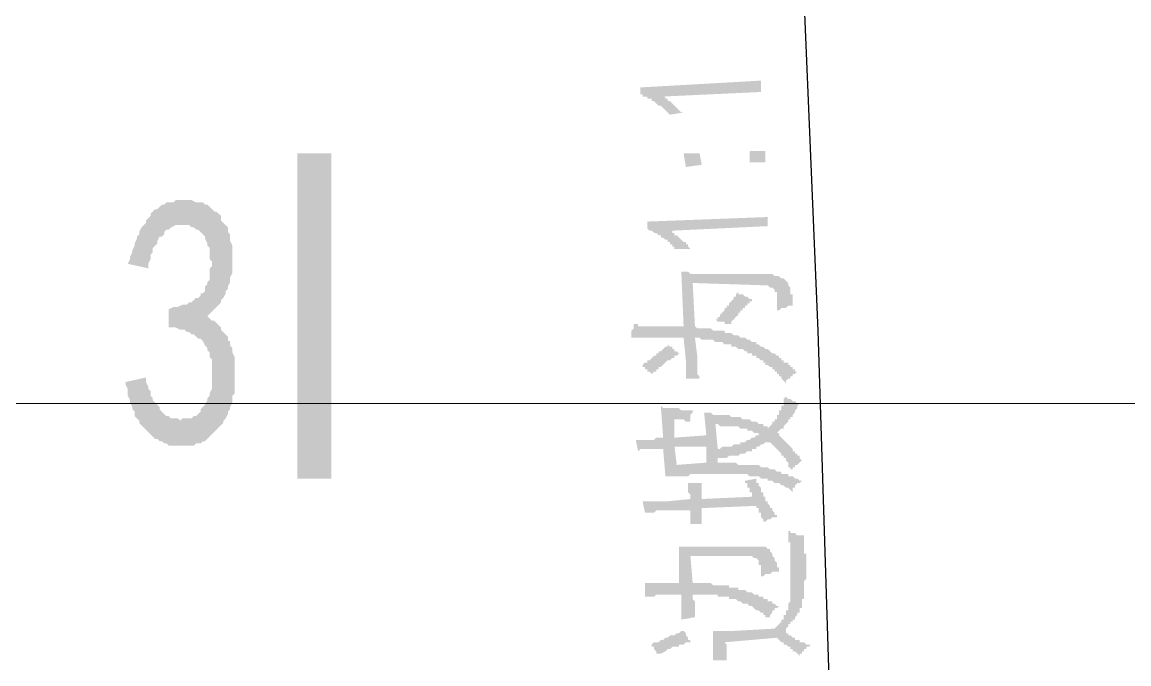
# Model space of a CAD drawing. Header units: millimetres. Extents: x 6156 to 7119, y 3162 to 3647.
# Drawn here: x 6880.12 to 6911.02, y 3513.88 to 3531.8 of the extents above; entities that cross this region are included whole.
import ezdxf

# ---------------------------------------------------------------- set-up
doc = ezdxf.new("R2010")
doc.units = ezdxf.units.MM
doc.layers.add('图层1', color=7, linetype='Continuous')
doc.layers.add('点图2', color=30, linetype='Continuous', lineweight=5)

msp = doc.modelspace()

# ---------------------------------------------------------------- hatches: boundary and pattern name
at = {"layer": '图层1', "transparency": 33554559}
for points in [[(6898.017, 3529.725), (6898.08, 3529.725), (6898.08, 3529.662), (6898.144, 3529.662), (6898.144, 3529.598), (6898.207, 3529.598), (6898.207, 3529.598), (6898.271, 3529.535), (6898.271, 3529.535), (6898.334, 3529.471), (6898.334, 3529.471), (6898.398, 3529.408), (6898.398, 3529.408), (6898.461, 3529.344), (6898.461, 3529.344), (6898.524, 3529.281), (6898.524, 3529.281), (6898.588, 3529.281), (6898.207, 3529.217), (6898.144, 3529.281), (6898.144, 3529.281), (6898.08, 3529.344), (6898.08, 3529.344), (6898.017, 3529.408), (6898.017, 3529.408), (6897.953, 3529.471), (6897.953, 3529.471), (6897.89, 3529.471), (6897.826, 3529.535), (6897.826, 3529.535), (6897.763, 3529.598), (6897.763, 3529.598), (6897.699, 3529.598), (6897.699, 3529.662), (6897.636, 3529.662), (6897.572, 3529.662), (6897.572, 3529.725), (6897.509, 3529.725), (6897.445, 3529.725), (6897.445, 3529.789), (6897.382, 3529.789), (6897.382, 3529.789), (6897.382, 3529.979), (6900.747, 3530.17), (6900.747, 3529.852)], [(6883.009, 3521.752), (6883.58, 3521.879), (6883.58, 3521.752), (6883.644, 3521.625), (6883.644, 3521.562), (6883.707, 3521.498), (6883.707, 3521.371), (6883.771, 3521.308), (6883.771, 3521.244), (6883.834, 3521.181), (6883.898, 3521.117), (6883.961, 3521.054), (6883.961, 3520.99), (6884.025, 3520.927), (6884.025, 3520.927), (6884.088, 3520.863), (6884.152, 3520.8), (6884.215, 3520.8), (6884.279, 3520.736), (6884.342, 3520.736), (6884.469, 3520.736), (6884.533, 3520.673), (6884.596, 3520.736), (6884.596, 3520.736), (6884.723, 3520.736), (6884.787, 3520.736), (6884.85, 3520.736), (6884.914, 3520.8), (6884.977, 3520.8), (6885.041, 3520.863), (6885.104, 3520.927), (6885.104, 3520.99), (6885.168, 3521.054), (6885.231, 3521.117), (6885.231, 3521.117), (6885.295, 3521.244), (6885.295, 3521.308), (6885.358, 3521.371), (6885.358, 3521.435), (6885.422, 3521.562), (6885.422, 3521.625), (6885.422, 3521.752), (6885.422, 3521.816), (6885.422, 3521.943), (6885.422, 3522.07), (6885.422, 3522.07), (6885.422, 3522.197), (6885.422, 3522.26), (6885.422, 3522.387), (6885.358, 3522.451), (6885.358, 3522.578), (6885.295, 3522.641), (6885.295, 3522.705), (6885.231, 3522.768), (6885.168, 3522.895), (6885.168, 3522.895), (6885.104, 3522.959), (6885.041, 3522.959), (6884.977, 3523.022), (6884.914, 3523.086), (6884.85, 3523.086), (6884.787, 3523.149), (6884.723, 3523.149), (6884.66, 3523.213), (6884.596, 3523.213), (6884.533, 3523.213), (6884.406, 3523.276), (6884.342, 3523.276), (6884.279, 3523.276), (6884.215, 3523.276), (6884.215, 3523.784), (6884.342, 3523.848), (6884.406, 3523.848), (6884.469, 3523.848), (6884.596, 3523.911), (6884.66, 3523.911), (6884.723, 3523.911), (6884.787, 3523.975), (6884.85, 3523.975), (6884.914, 3524.038), (6884.977, 3524.102), (6885.041, 3524.102), (6885.104, 3524.165), (6885.104, 3524.229), (6885.168, 3524.229), (6885.231, 3524.292), (6885.231, 3524.419), (6885.295, 3524.483), (6885.295, 3524.546), (6885.358, 3524.61), (6885.358, 3524.737), (6885.358, 3524.8), (6885.358, 3524.927), (6885.422, 3524.991), (6885.422, 3525.118), (6885.358, 3525.181), (6885.358, 3525.308), (6885.358, 3525.372), (6885.358, 3525.499), (6885.295, 3525.562), (6885.295, 3525.626), (6885.231, 3525.753), (6885.231, 3525.816), (6885.168, 3525.88), (6885.104, 3525.943), (6885.041, 3526.007), (6884.977, 3526.007), (6884.914, 3526.07), (6884.85, 3526.07), (6884.787, 3526.134), (6884.723, 3526.134), (6884.66, 3526.134), (6884.596, 3526.134), (6884.533, 3526.134), (6884.469, 3526.134), (6884.406, 3526.134), (6884.279, 3526.07), (6884.279, 3526.07), (6884.215, 3526.007), (6884.152, 3526.007), (6884.088, 3525.943), (6884.088, 3525.88), (6884.025, 3525.816), (6883.961, 3525.816), (6883.898, 3525.689), (6883.898, 3525.626), (6883.834, 3525.562), (6883.771, 3525.499), (6883.771, 3525.372), (6883.707, 3525.308), (6883.707, 3525.181), (6883.644, 3525.054), (6883.644, 3524.991), (6883.644, 3524.927), (6883.073, 3525.054), (6883.136, 3525.181), (6883.136, 3525.245), (6883.2, 3525.372), (6883.2, 3525.435), (6883.263, 3525.562), (6883.263, 3525.626), (6883.327, 3525.753), (6883.327, 3525.816), (6883.39, 3525.88), (6883.39, 3525.943), (6883.453, 3526.07), (6883.517, 3526.134), (6883.58, 3526.197), (6883.58, 3526.261), (6883.644, 3526.324), (6883.707, 3526.388), (6883.707, 3526.451), (6883.771, 3526.514), (6883.834, 3526.578), (6883.898, 3526.578), (6883.961, 3526.641), (6884.025, 3526.705), (6884.088, 3526.705), (6884.152, 3526.768), (6884.279, 3526.768), (6884.342, 3526.768), (6884.406, 3526.832), (6884.406, 3526.832), (6884.469, 3526.832), (6884.596, 3526.832), (6884.66, 3526.832), (6884.723, 3526.832), (6884.787, 3526.832), (6884.85, 3526.832), (6884.977, 3526.768), (6885.041, 3526.768), (6885.104, 3526.768), (6885.168, 3526.768), (6885.231, 3526.705), (6885.295, 3526.705), (6885.358, 3526.641), (6885.358, 3526.641), (6885.422, 3526.578), (6885.485, 3526.514), (6885.549, 3526.514), (6885.612, 3526.451), (6885.676, 3526.388), (6885.676, 3526.261), (6885.739, 3526.197), (6885.803, 3526.134), (6885.866, 3526.07), (6885.866, 3525.943), (6885.93, 3525.88), (6885.93, 3525.88), (6885.93, 3525.753), (6885.93, 3525.689), (6885.993, 3525.562), (6885.993, 3525.499), (6885.993, 3525.372), (6885.993, 3525.308), (6885.993, 3525.181), (6885.993, 3525.118), (6885.993, 3524.991), (6885.993, 3524.927), (6885.993, 3524.8), (6885.93, 3524.673), (6885.93, 3524.673), (6885.93, 3524.61), (6885.93, 3524.546), (6885.866, 3524.419), (6885.866, 3524.356), (6885.803, 3524.292), (6885.803, 3524.229), (6885.739, 3524.102), (6885.676, 3524.038), (6885.676, 3523.975), (6885.612, 3523.911), (6885.549, 3523.848), (6885.485, 3523.784), (6885.422, 3523.721), (6885.358, 3523.657), (6885.295, 3523.594), (6885.295, 3523.594), (6885.358, 3523.53), (6885.422, 3523.467), (6885.485, 3523.467), (6885.549, 3523.403), (6885.612, 3523.34), (6885.676, 3523.276), (6885.676, 3523.213), (6885.739, 3523.149), (6885.803, 3523.086), (6885.866, 3523.022), (6885.866, 3522.895), (6885.93, 3522.895), (6885.93, 3522.768), (6885.993, 3522.705), (6885.993, 3522.641), (6885.993, 3522.578), (6886.057, 3522.451), (6886.057, 3522.387), (6886.057, 3522.26), (6886.057, 3522.197), (6886.057, 3522.07), (6886.057, 3521.943), (6886.057, 3521.879), (6886.057, 3521.752), (6886.057, 3521.625), (6886.057, 3521.562), (6886.057, 3521.435), (6885.993, 3521.371), (6885.993, 3521.244), (6885.993, 3521.181), (6885.93, 3521.054), (6885.93, 3520.99), (6885.866, 3520.927), (6885.866, 3520.863), (6885.803, 3520.736), (6885.739, 3520.673), (6885.739, 3520.609), (6885.676, 3520.546), (6885.612, 3520.482), (6885.549, 3520.419), (6885.549, 3520.419), (6885.485, 3520.355), (6885.422, 3520.292), (6885.358, 3520.228), (6885.295, 3520.165), (6885.231, 3520.101), (6885.168, 3520.101), (6885.104, 3520.038), (6885.041, 3520.038), (6884.977, 3520.038), (6884.914, 3519.974), (6884.787, 3519.974), (6884.723, 3519.974), (6884.66, 3519.974), (6884.596, 3519.974), (6884.533, 3519.974), (6884.469, 3519.974), (6884.406, 3519.974), (6884.279, 3519.974), (6884.215, 3519.974), (6884.152, 3520.038), (6884.088, 3520.038), (6884.025, 3520.101), (6883.961, 3520.101), (6883.898, 3520.165), (6883.834, 3520.165), (6883.771, 3520.228), (6883.707, 3520.292), (6883.644, 3520.355), (6883.58, 3520.419), (6883.58, 3520.419), (6883.517, 3520.482), (6883.453, 3520.546), (6883.39, 3520.609), (6883.39, 3520.673), (6883.327, 3520.736), (6883.263, 3520.8), (6883.263, 3520.927), (6883.2, 3520.99), (6883.2, 3521.054), (6883.136, 3521.181), (6883.136, 3521.244), (6883.073, 3521.371), (6883.073, 3521.435), (6883.073, 3521.562), (6883.009, 3521.689), (6883.009, 3521.752)], [(6898.271, 3525.979), (6898.271, 3525.915), (6898.334, 3525.915), (6898.334, 3525.852), (6898.398, 3525.852), (6898.398, 3525.852), (6898.461, 3525.788), (6898.461, 3525.788), (6898.524, 3525.725), (6898.524, 3525.725), (6898.588, 3525.661), (6898.588, 3525.661), (6898.651, 3525.661), (6898.651, 3525.598), (6898.715, 3525.598), (6898.715, 3525.534), (6898.778, 3525.471), (6898.778, 3525.471), (6898.398, 3525.471), (6898.334, 3525.471), (6898.334, 3525.534), (6898.271, 3525.534), (6898.271, 3525.598), (6898.207, 3525.598), (6898.207, 3525.661), (6898.144, 3525.661), (6898.144, 3525.725), (6898.08, 3525.725), (6898.08, 3525.725), (6898.017, 3525.788), (6897.953, 3525.788), (6897.953, 3525.852), (6897.89, 3525.852), (6897.89, 3525.852), (6897.826, 3525.915), (6897.763, 3525.915), (6897.763, 3525.915), (6897.699, 3525.979), (6897.699, 3525.979), (6897.636, 3525.979), (6897.572, 3526.042), (6897.572, 3526.042), (6897.572, 3526.233), (6900.937, 3526.36), (6900.937, 3526.106)]]:
    msp.add_hatch(color=256, dxfattribs=at).paths.add_polyline_path(points)
h = msp.add_hatch(color=256, dxfattribs=at)
h.paths.add_polyline_path([(6897.191, 3523.375), (6897.191, 3523.375), (6897.255, 3523.375), (6897.318, 3523.375), (6897.318, 3523.312), (6897.382, 3523.312), (6897.445, 3523.312), (6897.508, 3523.312), (6897.572, 3523.312), (6897.572, 3523.312), (6897.635, 3523.312), (6897.699, 3523.312), (6897.762, 3523.312), (6897.762, 3523.312), (6897.826, 3523.312), (6897.826, 3523.312), (6897.889, 3523.312), (6897.953, 3523.312), (6898.016, 3523.312), (6898.016, 3523.312), (6898.08, 3523.312), (6898.143, 3523.312), (6898.207, 3523.312), (6898.27, 3523.312), (6898.27, 3523.312), (6898.334, 3523.312), (6898.397, 3523.312), (6898.461, 3523.312), (6898.524, 3523.312), (6898.588, 3523.312), (6898.524, 3524.836), (6898.588, 3524.836), (6898.588, 3524.836), (6898.651, 3524.836), (6898.715, 3524.836), (6898.778, 3524.772), (6898.842, 3524.772), (6898.905, 3524.772), (6898.905, 3524.772), (6898.969, 3524.772), (6899.032, 3524.772), (6899.032, 3524.772), (6899.096, 3524.772), (6901.064, 3524.772), (6901.128, 3524.709), (6901.128, 3524.709), (6901.191, 3524.709), (6901.255, 3524.709), (6901.255, 3524.709), (6901.318, 3524.645), (6901.382, 3524.645), (6901.382, 3524.645), (6901.445, 3524.582), (6901.445, 3524.582), (6901.445, 3524.582), (6901.509, 3524.518), (6901.509, 3524.518), (6901.509, 3524.455), (6901.509, 3524.455), (6901.509, 3524.455), (6901.572, 3524.391), (6901.572, 3524.391), (6901.572, 3524.328), (6901.572, 3524.264), (6901.572, 3524.264), (6901.572, 3524.201), (6901.636, 3524.201), (6901.636, 3524.137), (6901.636, 3524.137), (6901.636, 3524.074), (6901.636, 3524.01), (6901.636, 3524.01), (6901.636, 3523.947), (6901.636, 3523.883), (6901.636, 3523.883), (6901.572, 3523.883), (6901.509, 3523.883), (6901.445, 3523.82), (6901.445, 3523.82), (6901.382, 3523.82), (6901.318, 3523.82), (6901.255, 3523.756), (6901.255, 3523.756), (6901.191, 3523.756), (6901.191, 3523.756), (6901.191, 3523.756), (6901.191, 3523.82), (6901.191, 3523.883), (6901.191, 3523.947), (6901.191, 3524.01), (6901.191, 3524.01), (6901.191, 3524.074), (6901.191, 3524.137), (6901.191, 3524.137), (6901.191, 3524.201), (6901.191, 3524.201), (6901.191, 3524.201), (6901.191, 3524.264), (6901.128, 3524.264), (6901.128, 3524.328), (6901.128, 3524.328), (6901.128, 3524.328), (6901.128, 3524.328), (6901.064, 3524.391), (6901.064, 3524.391), (6901.001, 3524.391), (6900.937, 3524.455), (6900.937, 3524.455), (6900.874, 3524.455), (6900.81, 3524.455), (6900.81, 3524.455), (6898.842, 3524.518), (6898.905, 3523.312), (6898.969, 3523.248), (6899.032, 3523.248), (6899.096, 3523.248), (6899.096, 3523.248), (6899.159, 3523.248), (6899.223, 3523.248), (6899.286, 3523.248), (6899.35, 3523.248), (6899.35, 3523.248), (6899.413, 3523.185), (6899.477, 3523.185), (6899.54, 3523.185), (6899.604, 3523.185), (6899.604, 3523.185), (6899.667, 3523.185), (6899.731, 3523.185), (6899.731, 3523.121), (6899.794, 3523.121), (6899.858, 3523.121), (6899.921, 3523.121), (6899.921, 3523.121), (6899.985, 3523.058), (6900.048, 3523.058), (6900.048, 3523.058), (6900.112, 3523.058), (6900.175, 3522.994), (6900.239, 3522.994), (6900.239, 3522.994), (6900.302, 3522.994), (6900.366, 3522.931), (6900.366, 3522.931), (6900.429, 3522.931), (6900.429, 3522.931), (6900.493, 3522.867), (6900.493, 3522.867), (6900.556, 3522.867), (6900.62, 3522.867), (6900.62, 3522.804), (6900.683, 3522.804), (6900.683, 3522.804), (6900.747, 3522.74), (6900.81, 3522.74), (6900.81, 3522.74), (6900.874, 3522.677), (6900.874, 3522.677), (6900.937, 3522.677), (6901.001, 3522.613), (6901.001, 3522.613), (6901.064, 3522.55), (6901.064, 3522.55), (6901.128, 3522.55), (6901.191, 3522.486), (6901.191, 3522.486), (6901.255, 3522.486), (6901.255, 3522.423), (6901.318, 3522.423), (6901.318, 3522.359), (6901.382, 3522.359), (6901.382, 3522.296), (6901.445, 3522.296), (6901.509, 3522.296), (6901.509, 3522.232), (6901.572, 3522.232), (6901.572, 3522.169), (6901.636, 3522.169), (6901.636, 3522.105), (6901.699, 3522.105), (6901.699, 3522.042), (6901.763, 3522.042), (6901.763, 3522.042), (6901.699, 3521.978), (6901.636, 3521.978), (6901.636, 3521.915), (6901.572, 3521.915), (6901.572, 3521.851), (6901.509, 3521.851), (6901.509, 3521.851), (6901.445, 3521.788), (6901.445, 3521.788), (6901.445, 3521.724), (6901.445, 3521.724), (6901.382, 3521.788), (6901.382, 3521.788), (6901.318, 3521.851), (6901.318, 3521.851), (6901.318, 3521.915), (6901.255, 3521.915), (6901.255, 3521.978), (6901.191, 3521.978), (6901.191, 3522.042), (6901.128, 3522.042), (6901.128, 3522.042), (6901.128, 3522.105), (6901.064, 3522.105), (6901.064, 3522.169), (6901.001, 3522.169), (6900.937, 3522.232), (6900.937, 3522.232), (6900.874, 3522.232), (6900.874, 3522.296), (6900.81, 3522.296), (6900.81, 3522.359), (6900.747, 3522.359), (6900.747, 3522.359), (6900.683, 3522.423), (6900.62, 3522.423), (6900.62, 3522.486), (6900.556, 3522.486), (6900.493, 3522.486), (6900.493, 3522.55), (6900.429, 3522.55), (6900.366, 3522.55), (6900.366, 3522.613), (6900.302, 3522.613), (6900.302, 3522.613), (6900.239, 3522.677), (6900.175, 3522.677), (6900.175, 3522.677), (6900.112, 3522.677), (6900.048, 3522.74), (6900.048, 3522.74), (6899.985, 3522.74), (6899.921, 3522.74), (6899.921, 3522.804), (6899.858, 3522.804), (6899.794, 3522.804), (6899.794, 3522.804), (6899.731, 3522.804), (6899.667, 3522.867), (6899.604, 3522.867), (6899.604, 3522.867), (6899.54, 3522.867), (6899.477, 3522.867), (6899.413, 3522.931), (6899.413, 3522.931), (6899.35, 3522.931), (6899.286, 3522.931), (6899.223, 3522.931), (6899.159, 3522.931), (6899.159, 3522.931), (6899.096, 3522.931), (6899.032, 3522.994), (6898.969, 3522.994), (6898.905, 3522.994), (6898.969, 3522.486), (6898.969, 3522.486), (6898.969, 3522.423), (6898.969, 3522.423), (6898.969, 3522.359), (6898.969, 3522.359), (6898.969, 3522.296), (6898.969, 3522.232), (6898.969, 3522.232), (6898.969, 3522.169), (6898.969, 3522.169), (6898.969, 3522.105), (6898.969, 3522.042), (6898.969, 3522.042), (6898.969, 3521.978), (6899.032, 3521.915), (6899.032, 3521.915), (6899.032, 3521.851), (6899.032, 3521.851), (6898.651, 3521.851), (6898.651, 3521.851), (6898.651, 3521.915), (6898.651, 3521.978), (6898.651, 3522.042), (6898.651, 3522.042), (6898.651, 3522.105), (6898.651, 3522.169), (6898.651, 3522.169), (6898.651, 3522.232), (6898.651, 3522.232), (6898.651, 3522.296), (6898.651, 3522.296), (6898.651, 3522.359), (6898.651, 3522.359), (6898.651, 3522.359), (6898.588, 3522.994), (6898.524, 3522.994), (6898.524, 3522.994), (6898.461, 3522.994), (6898.397, 3522.994), (6898.334, 3522.994), (6898.334, 3522.994), (6898.27, 3522.994), (6898.207, 3522.994), (6898.143, 3522.994), (6898.143, 3522.994), (6898.08, 3522.994), (6898.016, 3522.994), (6897.953, 3522.994), (6897.953, 3522.994), (6897.889, 3522.994), (6897.826, 3522.994), (6897.762, 3522.994), (6897.699, 3522.994), (6897.699, 3522.994), (6897.635, 3522.994), (6897.572, 3522.994), (6897.508, 3522.994), (6897.445, 3522.994), (6897.445, 3522.994), (6897.382, 3522.994), (6897.318, 3522.994), (6897.255, 3522.994), (6897.191, 3522.994), (6897.128, 3522.994), (6897.128, 3522.994), (6897.128, 3523.058), (6897.128, 3523.058), (6897.128, 3523.121), (6897.128, 3523.121), (6897.128, 3523.185), (6897.191, 3523.248), (6897.191, 3523.248), (6897.191, 3523.312), (6897.191, 3523.312), (6897.191, 3523.375), (6897.191, 3523.375)], flags=0)
h.paths.add_polyline_path([(6899.477, 3523.502), (6899.54, 3523.502), (6899.54, 3523.566), (6899.604, 3523.566), (6899.604, 3523.629), (6899.604, 3523.629), (6899.667, 3523.693), (6899.667, 3523.693), (6899.731, 3523.756), (6899.731, 3523.756), (6899.731, 3523.82), (6899.794, 3523.82), (6899.794, 3523.883), (6899.858, 3523.883), (6899.858, 3523.947), (6899.858, 3523.947), (6899.921, 3524.01), (6899.921, 3524.01), (6899.985, 3524.074), (6899.985, 3524.074), (6899.985, 3524.137), (6900.048, 3524.137), (6900.048, 3524.201), (6900.112, 3524.264), (6900.112, 3524.264), (6900.112, 3524.201), (6900.175, 3524.201), (6900.175, 3524.201), (6900.239, 3524.201), (6900.302, 3524.137), (6900.302, 3524.137), (6900.366, 3524.137), (6900.429, 3524.074), (6900.493, 3524.074), (6900.493, 3524.074), (6900.493, 3524.01), (6900.429, 3524.01), (6900.429, 3523.947), (6900.366, 3523.947), (6900.366, 3523.883), (6900.302, 3523.883), (6900.302, 3523.82), (6900.239, 3523.82), (6900.239, 3523.756), (6900.175, 3523.756), (6900.175, 3523.693), (6900.112, 3523.693), (6900.112, 3523.629), (6900.112, 3523.629), (6900.048, 3523.566), (6900.048, 3523.566), (6899.985, 3523.502), (6899.985, 3523.502), (6899.921, 3523.439), (6899.921, 3523.439), (6899.921, 3523.375), (6899.858, 3523.375), (6899.858, 3523.375), (6899.794, 3523.375), (6899.731, 3523.375), (6899.731, 3523.439), (6899.667, 3523.439), (6899.604, 3523.439), (6899.604, 3523.439), (6899.54, 3523.439), (6899.477, 3523.502), (6899.477, 3523.502)], flags=0)
h.paths.add_polyline_path([(6897.699, 3521.978), (6897.699, 3521.978), (6897.635, 3522.042), (6897.572, 3522.042), (6897.572, 3522.105), (6897.508, 3522.105), (6897.508, 3522.169), (6897.445, 3522.169), (6897.445, 3522.169), (6897.445, 3522.169), (6897.445, 3522.232), (6897.508, 3522.296), (6897.572, 3522.296), (6897.572, 3522.359), (6897.635, 3522.359), (6897.699, 3522.423), (6897.699, 3522.423), (6897.762, 3522.486), (6897.826, 3522.486), (6897.826, 3522.55), (6897.889, 3522.55), (6897.889, 3522.613), (6897.953, 3522.613), (6897.953, 3522.613), (6898.016, 3522.677), (6898.016, 3522.677), (6898.08, 3522.74), (6898.08, 3522.74), (6898.08, 3522.74), (6898.143, 3522.74), (6898.143, 3522.804), (6898.143, 3522.804), (6898.207, 3522.74), (6898.207, 3522.74), (6898.27, 3522.74), (6898.27, 3522.677), (6898.334, 3522.677), (6898.334, 3522.613), (6898.397, 3522.613), (6898.461, 3522.55), (6898.461, 3522.55), (6898.461, 3522.55), (6898.397, 3522.486), (6898.397, 3522.486), (6898.334, 3522.486), (6898.334, 3522.423), (6898.27, 3522.423), (6898.27, 3522.423), (6898.207, 3522.359), (6898.207, 3522.359), (6898.143, 3522.359), (6898.08, 3522.296), (6898.08, 3522.296), (6898.016, 3522.232), (6898.016, 3522.232), (6897.953, 3522.169), (6897.889, 3522.169), (6897.889, 3522.105), (6897.826, 3522.105), (6897.826, 3522.042), (6897.762, 3522.042), (6897.699, 3521.978), (6897.699, 3521.978)], flags=0)
h = msp.add_hatch(color=256, dxfattribs=at)
h.paths.add_polyline_path([(6901.636, 3518.676), (6901.572, 3518.74), (6901.572, 3518.74), (6901.509, 3518.803), (6901.445, 3518.803), (6901.445, 3518.803), (6901.382, 3518.867), (6901.318, 3518.867), (6901.318, 3518.867), (6901.255, 3518.93), (6901.255, 3518.93), (6901.191, 3518.93), (6901.128, 3518.93), (6901.064, 3518.994), (6901.064, 3518.994), (6901.001, 3518.994), (6901.001, 3518.994), (6900.937, 3518.994), (6900.937, 3519.057), (6900.874, 3519.057), (6900.811, 3519.057), (6900.811, 3519.057), (6900.747, 3519.057), (6900.684, 3519.121), (6900.62, 3519.121), (6900.62, 3519.121), (6900.557, 3519.121), (6900.493, 3519.121), (6900.43, 3519.121), (6900.366, 3519.184), (6900.366, 3519.184), (6900.303, 3519.184), (6900.239, 3519.184), (6900.239, 3519.184), (6900.176, 3519.184), (6900.112, 3519.184), (6900.112, 3519.184), (6900.049, 3519.184), (6899.985, 3519.184), (6899.985, 3519.184), (6899.922, 3519.184), (6899.858, 3519.184), (6899.858, 3519.184), (6899.795, 3519.184), (6899.731, 3519.184), (6899.668, 3519.184), (6899.604, 3519.184), (6899.604, 3519.184), (6899.541, 3519.184), (6899.477, 3519.184), (6899.414, 3519.184), (6899.35, 3519.184), (6899.287, 3519.184), (6899.223, 3519.184), (6899.16, 3519.184), (6899.16, 3519.184), (6899.096, 3519.184), (6899.033, 3519.184), (6898.969, 3519.184), (6898.906, 3519.184), (6898.842, 3519.184), (6898.779, 3519.184), (6898.715, 3519.121), (6898.652, 3519.121), (6898.588, 3519.121), (6898.525, 3519.121), (6898.525, 3519.121), (6898.461, 3519.121), (6898.398, 3519.121), (6898.334, 3519.121), (6898.334, 3519.121), (6898.271, 3519.121), (6898.207, 3519.121), (6898.207, 3519.121), (6898.144, 3519.121), (6898.144, 3519.121), (6898.08, 3519.121), (6898.08, 3519.121), (6898.017, 3519.883), (6897.953, 3519.883), (6897.89, 3519.883), (6897.826, 3519.883), (6897.763, 3519.883), (6897.699, 3519.883), (6897.636, 3519.883), (6897.636, 3519.883), (6897.572, 3519.883), (6897.509, 3519.883), (6897.445, 3519.883), (6897.445, 3519.883), (6897.382, 3519.883), (6897.382, 3519.883), (6897.318, 3519.819), (6897.318, 3519.819), (6897.255, 3520.137), (6897.318, 3520.137), (6897.318, 3520.137), (6897.382, 3520.137), (6897.445, 3520.137), (6897.445, 3520.137), (6897.509, 3520.137), (6897.572, 3520.137), (6897.636, 3520.137), (6897.636, 3520.137), (6897.699, 3520.137), (6897.763, 3520.137), (6897.826, 3520.2), (6897.89, 3520.2), (6897.953, 3520.2), (6898.017, 3520.2), (6897.953, 3521.089), (6898.017, 3521.026), (6898.08, 3521.026), (6898.144, 3521.026), (6898.207, 3521.026), (6898.271, 3521.026), (6898.334, 3521.026), (6898.398, 3521.026), (6898.461, 3521.026), (6898.461, 3521.026), (6898.525, 3520.962), (6898.588, 3520.962), (6898.588, 3520.962), (6898.652, 3520.962), (6898.715, 3520.962), (6898.715, 3520.962), (6898.779, 3520.962), (6898.842, 3520.962), (6898.842, 3520.962), (6898.842, 3520.899), (6898.842, 3520.899), (6898.779, 3520.835), (6898.779, 3520.835), (6898.779, 3520.772), (6898.779, 3520.708), (6898.779, 3520.708), (6898.779, 3520.645), (6898.779, 3520.645), (6898.715, 3520.645), (6898.715, 3520.645), (6898.652, 3520.645), (6898.588, 3520.708), (6898.525, 3520.708), (6898.461, 3520.708), (6898.461, 3520.708), (6898.398, 3520.708), (6898.334, 3520.708), (6898.334, 3520.708), (6898.334, 3520.2), (6899.223, 3520.264), (6899.16, 3520.899), (6899.223, 3520.899), (6899.287, 3520.899), (6899.35, 3520.899), (6899.414, 3520.835), (6899.414, 3520.835), (6899.477, 3520.835), (6899.541, 3520.835), (6899.604, 3520.835), (6899.668, 3520.835), (6899.731, 3520.835), (6899.731, 3520.835), (6899.795, 3520.835), (6899.858, 3520.835), (6899.922, 3520.772), (6899.922, 3520.772), (6899.985, 3520.772), (6900.049, 3520.772), (6900.049, 3520.772), (6900.112, 3520.772), (6900.176, 3520.772), (6900.176, 3520.772), (6900.176, 3520.772), (6900.239, 3520.708), (6900.303, 3520.708), (6900.366, 3520.708), (6900.366, 3520.708), (6900.43, 3520.708), (6900.493, 3520.645), (6900.557, 3520.645), (6900.557, 3520.645), (6900.62, 3520.645), (6900.684, 3520.581), (6900.684, 3520.581), (6900.747, 3520.581), (6900.811, 3520.581), (6900.811, 3520.518), (6900.874, 3520.518), (6900.937, 3520.518), (6900.937, 3520.454), (6901.001, 3520.518), (6901.001, 3520.518), (6901.064, 3520.581), (6901.064, 3520.581), (6901.064, 3520.645), (6901.128, 3520.645), (6901.128, 3520.708), (6901.191, 3520.708), (6901.191, 3520.772), (6901.191, 3520.835), (6901.255, 3520.835), (6901.255, 3520.899), (6901.255, 3520.899), (6901.255, 3520.962), (6901.318, 3520.962), (6901.318, 3521.026), (6901.318, 3521.026), (6901.318, 3521.089), (6901.382, 3521.089), (6901.382, 3521.153), (6901.382, 3521.153), (6901.382, 3521.216), (6901.382, 3521.28), (6901.382, 3521.28), (6901.445, 3521.343), (6901.445, 3521.343), (6901.445, 3521.343), (6901.509, 3521.28), (6901.509, 3521.28), (6901.572, 3521.28), (6901.636, 3521.216), (6901.636, 3521.216), (6901.699, 3521.216), (6901.763, 3521.153), (6901.763, 3521.153), (6901.826, 3521.153), (6901.763, 3521.089), (6901.763, 3521.089), (6901.763, 3521.026), (6901.763, 3521.026), (6901.699, 3520.962), (6901.699, 3520.962), (6901.699, 3520.899), (6901.636, 3520.835), (6901.636, 3520.835), (6901.636, 3520.772), (6901.572, 3520.772), (6901.572, 3520.708), (6901.572, 3520.708), (6901.509, 3520.708), (6901.509, 3520.645), (6901.509, 3520.645), (6901.445, 3520.581), (6901.445, 3520.581), (6901.382, 3520.518), (6901.382, 3520.518), (6901.382, 3520.454), (6901.318, 3520.454), (6901.255, 3520.391), (6901.255, 3520.391), (6901.191, 3520.327), (6901.191, 3520.327), (6901.255, 3520.327), (6901.255, 3520.264), (6901.255, 3520.264), (6901.318, 3520.2), (6901.318, 3520.2), (6901.382, 3520.137), (6901.382, 3520.137), (6901.445, 3520.073), (6901.445, 3520.073), (6901.509, 3520.01), (6901.509, 3520.01), (6901.509, 3520.01), (6901.572, 3519.946), (6901.572, 3519.946), (6901.636, 3519.883), (6901.636, 3519.883), (6901.636, 3519.819), (6901.699, 3519.819), (6901.699, 3519.756), (6901.763, 3519.756), (6901.763, 3519.692), (6901.826, 3519.692), (6901.826, 3519.629), (6901.826, 3519.629), (6901.89, 3519.565), (6901.89, 3519.565), (6901.826, 3519.502), (6901.826, 3519.502), (6901.763, 3519.438), (6901.763, 3519.438), (6901.699, 3519.438), (6901.699, 3519.375), (6901.636, 3519.375), (6901.636, 3519.311), (6901.572, 3519.311), (6901.572, 3519.311), (6901.572, 3519.375), (6901.509, 3519.375), (6901.509, 3519.438), (6901.509, 3519.502), (6901.509, 3519.502), (6901.445, 3519.565), (6901.445, 3519.565), (6901.445, 3519.629), (6901.382, 3519.629), (6901.382, 3519.692), (6901.318, 3519.692), (6901.318, 3519.756), (6901.318, 3519.756), (6901.255, 3519.819), (6901.255, 3519.819), (6901.255, 3519.819), (6901.191, 3519.883), (6901.191, 3519.883), (6901.128, 3519.946), (6901.128, 3519.946), (6901.064, 3520.01), (6901.064, 3520.01), (6901.001, 3520.073), (6901.001, 3520.073), (6900.937, 3520.073), (6900.937, 3520.137), (6900.937, 3520.073), (6900.874, 3520.073), (6900.874, 3520.073), (6900.811, 3520.01), (6900.811, 3520.01), (6900.747, 3520.01), (6900.684, 3519.946), (6900.684, 3519.946), (6900.62, 3519.946), (6900.62, 3519.883), (6900.557, 3519.883), (6900.493, 3519.883), (6900.493, 3519.819), (6900.43, 3519.819), (6900.366, 3519.819), (6900.366, 3519.819), (6900.303, 3519.756), (6900.239, 3519.756), (6900.176, 3519.756), (6900.176, 3519.756), (6900.112, 3519.692), (6900.049, 3519.692), (6899.985, 3519.692), (6899.985, 3519.692), (6899.922, 3519.692), (6899.858, 3519.692), (6899.795, 3519.629), (6899.731, 3519.629), (6899.668, 3519.629), (6899.668, 3519.629), (6899.604, 3519.629), (6899.541, 3519.629), (6899.541, 3519.502), (6899.604, 3519.502), (6899.668, 3519.502), (6899.731, 3519.502), (6899.795, 3519.502), (6899.858, 3519.502), (6899.922, 3519.502), (6899.985, 3519.502), (6900.049, 3519.502), (6900.049, 3519.502), (6900.112, 3519.438), (6900.176, 3519.438), (6900.239, 3519.438), (6900.303, 3519.438), (6900.303, 3519.438), (6900.366, 3519.438), (6900.43, 3519.438), (6900.493, 3519.438), (6900.493, 3519.438), (6900.557, 3519.438), (6900.62, 3519.438), (6900.684, 3519.438), (6900.684, 3519.438), (6900.747, 3519.375), (6900.811, 3519.375), (6900.811, 3519.375), (6900.874, 3519.375), (6900.874, 3519.375), (6900.937, 3519.375), (6900.937, 3519.375), (6901.001, 3519.311), (6901.064, 3519.311), (6901.128, 3519.311), (6901.128, 3519.311), (6901.191, 3519.248), (6901.255, 3519.248), (6901.318, 3519.248), (6901.318, 3519.184), (6901.382, 3519.184), (6901.445, 3519.184), (6901.509, 3519.184), (6901.509, 3519.121), (6901.572, 3519.121), (6901.636, 3519.121), (6901.636, 3519.121), (6901.699, 3519.057), (6901.699, 3519.057), (6901.763, 3519.057), (6901.826, 3518.994), (6901.826, 3518.994), (6901.89, 3518.994), (6901.826, 3518.93), (6901.763, 3518.93), (6901.763, 3518.93), (6901.699, 3518.867), (6901.699, 3518.867), (6901.699, 3518.803), (6901.636, 3518.803), (6901.636, 3518.74), (6901.636, 3518.676), (6901.636, 3518.676)], flags=0)
h.paths.add_polyline_path([(6897.445, 3518.422), (6897.509, 3518.422), (6897.572, 3518.422), (6897.636, 3518.422), (6897.699, 3518.422), (6897.763, 3518.422), (6897.826, 3518.422), (6897.89, 3518.422), (6897.89, 3518.422), (6897.953, 3518.422), (6898.017, 3518.422), (6898.017, 3518.422), (6898.08, 3518.422), (6898.144, 3518.422), (6898.144, 3518.422), (6898.779, 3518.486), (6898.779, 3518.486), (6898.779, 3518.549), (6898.779, 3518.549), (6898.779, 3518.613), (6898.779, 3518.613), (6898.715, 3518.676), (6898.715, 3518.74), (6898.715, 3518.74), (6898.715, 3518.803), (6898.715, 3518.803), (6898.715, 3518.867), (6898.715, 3518.93), (6898.715, 3518.93), (6899.096, 3518.93), (6899.096, 3518.867), (6899.096, 3518.867), (6899.096, 3518.803), (6899.096, 3518.803), (6899.096, 3518.74), (6899.096, 3518.676), (6899.096, 3518.676), (6899.096, 3518.613), (6899.096, 3518.613), (6899.096, 3518.549), (6899.096, 3518.486), (6899.096, 3518.486), (6899.096, 3518.486), (6900.493, 3518.549), (6900.493, 3518.613), (6900.493, 3518.613), (6900.493, 3518.676), (6900.43, 3518.676), (6900.43, 3518.74), (6900.43, 3518.74), (6900.43, 3518.803), (6900.366, 3518.803), (6900.366, 3518.867), (6900.366, 3518.93), (6900.303, 3518.93), (6900.303, 3518.994), (6900.303, 3518.994), (6900.303, 3518.994), (6900.62, 3519.057), (6900.62, 3518.994), (6900.62, 3518.93), (6900.684, 3518.93), (6900.684, 3518.867), (6900.684, 3518.867), (6900.747, 3518.803), (6900.747, 3518.803), (6900.747, 3518.74), (6900.747, 3518.676), (6900.811, 3518.676), (6900.811, 3518.613), (6900.811, 3518.613), (6900.811, 3518.549), (6900.874, 3518.549), (6900.874, 3518.486), (6900.874, 3518.486), (6900.874, 3518.422), (6900.937, 3518.422), (6900.937, 3518.359), (6900.937, 3518.359), (6901.001, 3518.295), (6901.001, 3518.295), (6901.001, 3518.232), (6901.064, 3518.232), (6901.064, 3518.168), (6901.064, 3518.168), (6901.128, 3518.105), (6901.128, 3518.105), (6901.128, 3518.041), (6901.191, 3518.041), (6901.191, 3517.978), (6901.128, 3517.978), (6901.128, 3517.978), (6901.064, 3517.978), (6901.001, 3517.914), (6900.937, 3517.914), (6900.937, 3517.914), (6900.874, 3517.851), (6900.811, 3517.851), (6900.811, 3517.851), (6900.811, 3517.851), (6900.811, 3517.914), (6900.811, 3517.914), (6900.747, 3517.978), (6900.747, 3517.978), (6900.747, 3518.041), (6900.747, 3518.041), (6900.747, 3518.105), (6900.684, 3518.105), (6900.684, 3518.168), (6900.684, 3518.232), (6900.62, 3518.232), (6900.62, 3518.295), (6900.62, 3518.295), (6899.096, 3518.232), (6899.096, 3518.168), (6899.096, 3518.168), (6899.096, 3518.105), (6899.096, 3518.041), (6899.096, 3518.041), (6899.096, 3517.978), (6899.096, 3517.978), (6899.096, 3517.914), (6899.096, 3517.851), (6899.096, 3517.851), (6899.096, 3517.787), (6899.16, 3517.787), (6898.779, 3517.787), (6898.779, 3517.787), (6898.779, 3517.851), (6898.779, 3517.851), (6898.779, 3517.914), (6898.779, 3517.914), (6898.779, 3517.978), (6898.779, 3518.041), (6898.779, 3518.041), (6898.779, 3518.105), (6898.779, 3518.168), (6898.779, 3518.168), (6898.779, 3518.168), (6898.144, 3518.168), (6898.144, 3518.168), (6898.08, 3518.168), (6898.08, 3518.168), (6898.017, 3518.168), (6897.953, 3518.168), (6897.89, 3518.168), (6897.89, 3518.168), (6897.826, 3518.168), (6897.763, 3518.105), (6897.699, 3518.105), (6897.636, 3518.105), (6897.572, 3518.105), (6897.509, 3518.105), (6897.509, 3518.105)], flags=0)
h.paths.add_polyline_path([(6899.541, 3519.883), (6899.604, 3519.883), (6899.668, 3519.946), (6899.668, 3519.946), (6899.731, 3519.946), (6899.795, 3519.946), (6899.858, 3519.946), (6899.922, 3519.946), (6899.985, 3520.01), (6899.985, 3520.01), (6900.049, 3520.01), (6900.112, 3520.01), (6900.176, 3520.01), (6900.176, 3520.073), (6900.239, 3520.073), (6900.303, 3520.073), (6900.303, 3520.073), (6900.366, 3520.137), (6900.43, 3520.137), (6900.43, 3520.137), (6900.493, 3520.2), (6900.493, 3520.2), (6900.557, 3520.2), (6900.62, 3520.264), (6900.62, 3520.264), (6900.684, 3520.264), (6900.684, 3520.327), (6900.62, 3520.327), (6900.62, 3520.327), (6900.557, 3520.327), (6900.493, 3520.391), (6900.493, 3520.391), (6900.43, 3520.391), (6900.366, 3520.391), (6900.366, 3520.454), (6900.303, 3520.454), (6900.239, 3520.454), (6900.176, 3520.454), (6900.176, 3520.454), (6900.112, 3520.518), (6900.049, 3520.518), (6900.049, 3520.518), (6899.985, 3520.518), (6899.922, 3520.518), (6899.858, 3520.518), (6899.858, 3520.518), (6899.795, 3520.518), (6899.731, 3520.518), (6899.668, 3520.518), (6899.604, 3520.518), (6899.541, 3520.581), (6899.541, 3520.581), (6899.477, 3520.581)], flags=0)
h.paths.add_polyline_path([(6899.223, 3519.946), (6898.334, 3519.946), (6898.398, 3519.438), (6899.223, 3519.502)], flags=0)
h = msp.add_hatch(color=256, dxfattribs=at)
h.paths.add_polyline_path([(6898.524, 3515.819), (6898.461, 3515.819), (6898.398, 3515.819), (6898.334, 3515.819), (6898.271, 3515.819), (6898.207, 3515.819), (6898.144, 3515.819), (6898.08, 3515.819), (6898.08, 3515.819), (6898.017, 3515.819), (6897.953, 3515.819), (6897.89, 3515.819), (6897.826, 3515.819), (6897.826, 3515.819), (6897.763, 3515.755), (6897.699, 3515.755), (6897.636, 3515.755), (6897.636, 3515.755), (6897.572, 3515.755), (6897.572, 3515.755), (6897.509, 3515.755), (6897.509, 3515.755), (6897.509, 3515.819), (6897.509, 3515.882), (6897.509, 3515.882), (6897.509, 3515.946), (6897.509, 3515.946), (6897.509, 3516.009), (6897.509, 3516.073), (6897.509, 3516.073), (6897.509, 3516.136), (6897.509, 3516.136), (6897.572, 3516.136), (6897.572, 3516.136), (6897.636, 3516.136), (6897.636, 3516.136), (6897.699, 3516.136), (6897.763, 3516.136), (6897.763, 3516.136), (6897.826, 3516.136), (6897.89, 3516.136), (6897.953, 3516.136), (6897.953, 3516.136), (6898.017, 3516.136), (6898.08, 3516.136), (6898.144, 3516.136), (6898.207, 3516.136), (6898.271, 3516.136), (6898.334, 3516.136), (6898.398, 3516.136), (6898.461, 3516.136), (6898.461, 3516.136), (6898.461, 3517.152), (6898.461, 3517.152), (6898.524, 3517.152), (6898.588, 3517.152), (6898.651, 3517.152), (6898.715, 3517.152), (6898.715, 3517.152), (6898.778, 3517.152), (6898.842, 3517.152), (6898.905, 3517.152), (6898.905, 3517.152), (6898.969, 3517.152), (6899.032, 3517.152), (6899.096, 3517.152), (6899.096, 3517.152), (6900.62, 3517.152), (6900.683, 3517.152), (6900.747, 3517.152), (6900.81, 3517.152), (6900.81, 3517.152), (6900.874, 3517.152), (6900.937, 3517.089), (6900.937, 3517.089), (6901.001, 3517.089), (6901.001, 3517.025), (6901.001, 3517.025), (6901.064, 3516.962), (6901.064, 3516.962), (6901.064, 3516.898), (6901.064, 3516.898), (6901.128, 3516.835), (6901.128, 3516.835), (6901.128, 3516.771), (6901.128, 3516.771), (6901.191, 3516.708), (6901.191, 3516.644), (6901.191, 3516.644), (6901.191, 3516.581), (6901.255, 3516.581), (6901.255, 3516.517), (6901.255, 3516.517), (6901.255, 3516.454), (6901.191, 3516.454), (6901.191, 3516.454), (6901.128, 3516.454), (6901.064, 3516.454), (6901.064, 3516.454), (6901.001, 3516.39), (6900.937, 3516.39), (6900.937, 3516.39), (6900.874, 3516.39), (6900.81, 3516.327), (6900.747, 3516.327), (6900.747, 3516.327), (6900.747, 3516.39), (6900.747, 3516.39), (6900.747, 3516.454), (6900.747, 3516.517), (6900.747, 3516.517), (6900.747, 3516.581), (6900.747, 3516.644), (6900.683, 3516.644), (6900.683, 3516.708), (6900.683, 3516.708), (6900.683, 3516.771), (6900.683, 3516.771), (6900.683, 3516.771), (6900.62, 3516.835), (6900.62, 3516.835), (6900.556, 3516.835), (6900.556, 3516.835), (6900.493, 3516.898), (6900.429, 3516.898), (6900.429, 3516.898), (6898.778, 3516.898), (6898.842, 3516.136), (6898.905, 3516.136), (6898.969, 3516.136), (6899.032, 3516.136), (6899.096, 3516.136), (6899.159, 3516.136), (6899.159, 3516.136), (6899.223, 3516.136), (6899.286, 3516.136), (6899.35, 3516.136), (6899.413, 3516.073), (6899.477, 3516.073), (6899.477, 3516.073), (6899.54, 3516.073), (6899.604, 3516.073), (6899.667, 3516.073), (6899.667, 3516.073), (6899.731, 3516.073), (6899.794, 3516.073), (6899.858, 3516.073), (6899.858, 3516.009), (6899.921, 3516.009), (6899.985, 3516.009), (6899.985, 3516.009), (6900.048, 3516.009), (6900.112, 3516.009), (6900.112, 3515.946), (6900.175, 3515.946), (6900.175, 3515.946), (6900.239, 3515.946), (6900.302, 3515.946), (6900.302, 3515.946), (6900.366, 3515.882), (6900.429, 3515.882), (6900.429, 3515.882), (6900.493, 3515.882), (6900.556, 3515.819), (6900.556, 3515.819), (6900.62, 3515.819), (6900.683, 3515.819), (6900.683, 3515.755), (6900.747, 3515.755), (6900.81, 3515.755), (6900.81, 3515.692), (6900.874, 3515.692), (6900.937, 3515.692), (6900.937, 3515.628), (6901.001, 3515.628), (6901.064, 3515.628), (6901.064, 3515.565), (6901.128, 3515.565), (6901.191, 3515.501), (6901.191, 3515.501), (6901.255, 3515.501), (6901.191, 3515.438), (6901.191, 3515.438), (6901.128, 3515.438), (6901.128, 3515.374), (6901.064, 3515.374), (6901.064, 3515.311), (6901.064, 3515.311), (6901.001, 3515.247), (6901.001, 3515.184), (6900.937, 3515.184), (6900.937, 3515.12), (6900.937, 3515.184), (6900.874, 3515.184), (6900.874, 3515.247), (6900.81, 3515.247), (6900.81, 3515.311), (6900.747, 3515.311), (6900.747, 3515.311), (6900.683, 3515.374), (6900.683, 3515.374), (6900.62, 3515.374), (6900.556, 3515.438), (6900.556, 3515.438), (6900.493, 3515.501), (6900.493, 3515.501), (6900.429, 3515.501), (6900.366, 3515.565), (6900.366, 3515.565), (6900.302, 3515.565), (6900.239, 3515.565), (6900.175, 3515.628), (6900.175, 3515.628), (6900.112, 3515.628), (6900.112, 3515.628), (6900.048, 3515.692), (6899.985, 3515.692), (6899.985, 3515.692), (6899.921, 3515.692), (6899.858, 3515.692), (6899.858, 3515.755), (6899.794, 3515.755), (6899.731, 3515.755), (6899.731, 3515.755), (6899.667, 3515.755), (6899.604, 3515.755), (6899.54, 3515.755), (6899.54, 3515.819), (6899.477, 3515.819), (6899.413, 3515.819), (6899.35, 3515.819), (6899.286, 3515.819), (6899.286, 3515.819), (6899.223, 3515.819), (6899.159, 3515.819), (6899.096, 3515.819), (6899.032, 3515.819), (6898.969, 3515.819), (6898.969, 3515.819), (6898.905, 3515.819), (6898.842, 3515.819), (6898.842, 3515.819), (6898.842, 3515.755), (6898.842, 3515.692), (6898.842, 3515.692), (6898.905, 3515.628), (6898.905, 3515.628), (6898.905, 3515.565), (6898.905, 3515.501), (6898.905, 3515.501), (6898.905, 3515.438), (6898.905, 3515.438), (6898.905, 3515.374), (6898.905, 3515.374), (6898.905, 3515.311), (6898.905, 3515.247), (6898.905, 3515.247), (6898.905, 3515.184), (6898.905, 3515.184), (6898.905, 3515.184), (6898.524, 3515.12), (6898.524, 3515.184), (6898.524, 3515.184), (6898.524, 3515.247), (6898.524, 3515.247), (6898.524, 3515.311), (6898.524, 3515.311), (6898.524, 3515.374), (6898.524, 3515.374), (6898.524, 3515.438), (6898.524, 3515.501), (6898.524, 3515.501), (6898.524, 3515.565), (6898.524, 3515.565), (6898.524, 3515.628), (6898.524, 3515.692), (6898.524, 3515.755), (6898.524, 3515.755), (6898.524, 3515.819), (6898.524, 3515.819)], flags=0)
h.paths.add_polyline_path([(6899.413, 3514.803), (6899.413, 3514.803), (6899.477, 3514.803), (6899.54, 3514.803), (6899.604, 3514.803), (6899.667, 3514.803), (6899.731, 3514.803), (6899.731, 3514.803), (6899.794, 3514.803), (6899.858, 3514.803), (6899.921, 3514.803), (6899.921, 3514.803), (6899.985, 3514.803), (6899.985, 3514.803), (6901.128, 3514.866), (6901.191, 3514.93), (6901.191, 3514.93), (6901.191, 3514.93), (6901.255, 3514.993), (6901.255, 3514.993), (6901.255, 3514.993), (6901.318, 3515.057), (6901.318, 3515.057), (6901.318, 3515.12), (6901.382, 3515.12), (6901.382, 3515.184), (6901.382, 3515.184), (6901.382, 3515.247), (6901.445, 3515.247), (6901.445, 3515.311), (6901.445, 3515.311), (6901.445, 3515.374), (6901.509, 3515.374), (6901.509, 3515.438), (6901.509, 3515.438), (6901.509, 3515.501), (6901.509, 3515.501), (6901.509, 3515.565), (6901.572, 3515.628), (6901.572, 3515.628), (6901.572, 3515.692), (6901.572, 3515.755), (6901.572, 3515.755), (6901.572, 3515.819), (6901.572, 3515.882), (6901.572, 3515.882), (6901.572, 3515.946), (6901.572, 3516.009), (6901.572, 3516.009), (6901.572, 3516.073), (6901.572, 3516.136), (6901.572, 3516.2), (6901.572, 3516.2), (6901.572, 3516.263), (6901.572, 3516.263), (6901.572, 3516.327), (6901.572, 3516.39), (6901.572, 3516.454), (6901.572, 3516.454), (6901.572, 3516.517), (6901.572, 3516.581), (6901.572, 3516.581), (6901.572, 3516.644), (6901.572, 3516.708), (6901.572, 3516.708), (6901.572, 3516.771), (6901.572, 3516.835), (6901.572, 3516.835), (6901.572, 3516.898), (6901.572, 3516.898), (6901.572, 3516.962), (6901.572, 3517.025), (6901.572, 3517.025), (6901.572, 3517.089), (6901.572, 3517.089), (6901.572, 3517.152), (6901.572, 3517.216), (6901.572, 3517.216), (6901.572, 3517.279), (6901.509, 3517.279), (6901.509, 3517.343), (6901.509, 3517.343), (6901.509, 3517.406), (6901.509, 3517.406), (6901.509, 3517.47), (6901.509, 3517.47), (6901.509, 3517.533), (6901.509, 3517.533), (6901.509, 3517.533), (6901.509, 3517.597), (6901.509, 3517.597), (6901.509, 3517.597), (6901.509, 3517.597), (6901.572, 3517.597), (6901.572, 3517.533), (6901.636, 3517.533), (6901.636, 3517.533), (6901.699, 3517.533), (6901.763, 3517.47), (6901.826, 3517.47), (6901.826, 3517.47), (6901.89, 3517.47), (6901.953, 3517.47), (6901.953, 3517.47), (6901.953, 3517.406), (6901.953, 3517.343), (6901.953, 3517.343), (6901.953, 3517.279), (6901.953, 3517.279), (6901.953, 3517.216), (6901.953, 3517.152), (6901.953, 3517.152), (6901.953, 3517.089), (6901.953, 3517.089), (6901.953, 3517.025), (6901.953, 3516.962), (6902.017, 3516.962), (6902.017, 3516.898), (6902.017, 3516.898), (6902.017, 3516.835), (6902.017, 3516.771), (6902.017, 3516.771), (6902.017, 3516.708), (6902.017, 3516.708), (6902.017, 3516.644), (6902.017, 3516.644), (6902.017, 3516.581), (6902.017, 3516.581), (6902.017, 3516.517), (6902.017, 3516.454), (6902.017, 3516.454), (6902.017, 3516.39), (6902.017, 3516.327), (6902.017, 3516.327), (6902.017, 3516.263), (6902.017, 3516.263), (6901.953, 3516.2), (6901.953, 3516.136), (6901.953, 3516.136), (6901.953, 3516.073), (6901.953, 3516.073), (6901.953, 3516.009), (6901.953, 3515.946), (6901.953, 3515.946), (6901.953, 3515.882), (6901.953, 3515.882), (6901.953, 3515.819), (6901.953, 3515.819), (6901.953, 3515.755), (6901.953, 3515.692), (6901.89, 3515.692), (6901.89, 3515.692), (6901.89, 3515.628), (6901.89, 3515.565), (6901.89, 3515.565), (6901.89, 3515.501), (6901.89, 3515.438), (6901.826, 3515.438), (6901.826, 3515.374), (6901.826, 3515.374), (6901.826, 3515.311), (6901.763, 3515.311), (6901.763, 3515.247), (6901.763, 3515.247), (6901.699, 3515.184), (6901.699, 3515.184), (6901.699, 3515.12), (6901.636, 3515.12), (6901.636, 3515.057), (6901.572, 3515.057), (6901.572, 3514.993), (6901.509, 3514.993), (6901.509, 3514.93), (6901.509, 3514.93), (6901.445, 3514.866), (6901.445, 3514.803), (6901.445, 3514.803), (6901.445, 3514.803), (6901.445, 3514.739), (6901.509, 3514.739), (6901.509, 3514.676), (6901.509, 3514.676), (6901.572, 3514.676), (6901.572, 3514.676), (6901.636, 3514.612), (6901.636, 3514.612), (6901.699, 3514.612), (6901.699, 3514.549), (6901.763, 3514.549), (6901.826, 3514.549), (6901.826, 3514.485), (6901.89, 3514.485), (6901.953, 3514.485), (6901.953, 3514.485), (6902.017, 3514.422), (6902.08, 3514.422), (6902.144, 3514.422), (6902.08, 3514.358), (6902.08, 3514.358), (6902.017, 3514.358), (6902.017, 3514.295), (6901.953, 3514.295), (6901.953, 3514.231), (6901.89, 3514.231), (6901.89, 3514.168), (6901.826, 3514.168), (6901.826, 3514.104), (6901.826, 3514.104), (6901.763, 3514.168), (6901.763, 3514.168), (6901.699, 3514.231), (6901.636, 3514.231), (6901.636, 3514.295), (6901.572, 3514.295), (6901.572, 3514.358), (6901.509, 3514.358), (6901.445, 3514.422), (6901.445, 3514.422), (6901.382, 3514.422), (6901.382, 3514.485), (6901.318, 3514.485), (6901.318, 3514.485), (6901.255, 3514.549), (6901.255, 3514.549), (6901.255, 3514.549), (6901.191, 3514.612), (6901.191, 3514.612), (6899.731, 3514.485), (6899.731, 3514.485), (6899.794, 3514.422), (6899.794, 3514.422), (6899.794, 3514.358), (6899.794, 3514.295), (6899.794, 3514.295), (6899.794, 3514.231), (6899.794, 3514.231), (6899.794, 3514.168), (6899.794, 3514.104), (6899.794, 3514.104), (6899.794, 3514.041), (6899.794, 3514.041), (6899.794, 3513.977), (6899.413, 3513.977), (6899.413, 3514.041), (6899.413, 3514.041), (6899.413, 3514.104), (6899.413, 3514.104), (6899.413, 3514.168), (6899.413, 3514.231), (6899.413, 3514.231), (6899.413, 3514.295), (6899.413, 3514.295), (6899.413, 3514.358), (6899.413, 3514.422), (6899.413, 3514.422), (6899.413, 3514.485), (6899.413, 3514.485), (6899.413, 3514.549)], flags=0)
h.paths.add_polyline_path([(6897.699, 3514.422), (6897.763, 3514.485), (6897.826, 3514.485), (6897.89, 3514.485), (6897.953, 3514.549), (6898.017, 3514.549), (6898.08, 3514.612), (6898.08, 3514.612), (6898.144, 3514.612), (6898.207, 3514.676), (6898.271, 3514.676), (6898.271, 3514.676), (6898.334, 3514.676), (6898.398, 3514.739), (6898.398, 3514.739), (6898.461, 3514.739), (6898.461, 3514.739), (6898.524, 3514.803), (6898.524, 3514.803), (6898.588, 3514.803), (6898.588, 3514.803), (6898.588, 3514.803), (6898.588, 3514.803), (6898.651, 3514.739), (6898.651, 3514.676), (6898.651, 3514.676), (6898.715, 3514.612), (6898.715, 3514.612), (6898.715, 3514.549), (6898.778, 3514.549), (6898.778, 3514.485), (6898.778, 3514.485), (6898.778, 3514.485), (6898.715, 3514.485), (6898.715, 3514.485), (6898.651, 3514.485), (6898.651, 3514.485), (6898.588, 3514.422), (6898.588, 3514.422), (6898.524, 3514.422), (6898.461, 3514.422), (6898.461, 3514.358), (6898.398, 3514.358), (6898.334, 3514.358), (6898.271, 3514.358), (6898.207, 3514.295), (6898.144, 3514.295), (6898.08, 3514.231), (6898.08, 3514.231), (6897.953, 3514.168), (6897.89, 3514.168), (6897.89, 3514.168), (6897.826, 3514.168), (6897.826, 3514.231), (6897.826, 3514.231), (6897.763, 3514.295), (6897.763, 3514.295), (6897.763, 3514.358), (6897.699, 3514.358), (6897.699, 3514.422), (6897.699, 3514.422)], flags=0)

# ---------------------------------------------------------------- linework, layer by layer
at = {"layer": '图层1', "lineweight": -3}
for p, q in [((6902.345, 3523.185), (6898.726, 3609.984)), ((6902.862, 3506.886), (6902.345, 3523.185))]:
    msp.add_line(p, q, dxfattribs=at)
at = {"layer": '图层1', "transparency": 33554559}
for points in [[(6888.754, 3528.135), (6887.802, 3528.135), (6888.754, 3519.055)], [(6887.802, 3528.135), (6888.754, 3519.055), (6887.802, 3519.055)]]:
    msp.add_solid(points, dxfattribs=at)
at = {"layer": '图层1', "lineweight": -3, "transparency": 33554559}
for points in [[(6899.032, 3528.138), (6899.096, 3527.82), (6898.588, 3528.138), (6898.651, 3527.757)], [(6900.874, 3528.201), (6900.874, 3527.884), (6900.429, 3528.201), (6900.429, 3527.884)]]:
    msp.add_solid(points, dxfattribs=at)
at = {"layer": '点图2'}
msp.add_line((6835.788, 3521.157), (7118.974, 3521.157), dxfattribs=at)

doc.saveas('drawing.dxf')
